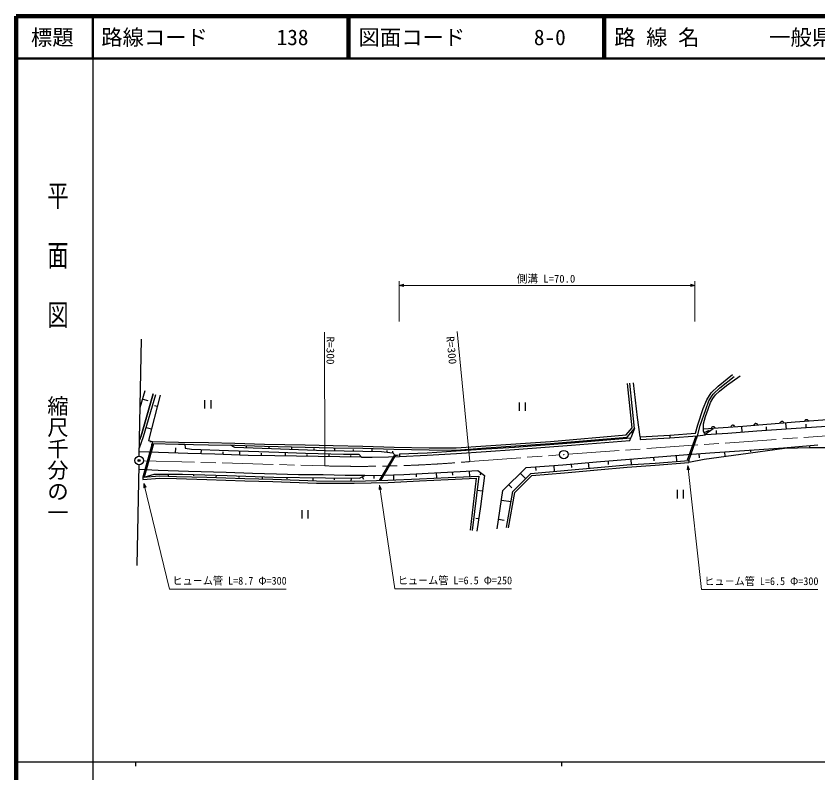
# Model space of a CAD drawing. Units: millimetres, scale not verified. Extents: x 40000 to 680000, y 20000 to 380000.
# Drawn here: x 40000 to 228187, y 202409 to 380000 of the extents above; entities that cross this region are included whole.
import ezdxf
from ezdxf.enums import TextEntityAlignment as Align

# ---------------------------------------------------------------- set-up
doc = ezdxf.new("R2010")
doc.units = ezdxf.units.MM
doc.header["$LTSCALE"] = 1000
doc.header["$PDMODE"] = 32
doc.header["$PDSIZE"] = 500
doc.linetypes.add('CHAIN', pattern=[18.5, 12, -1.5, 3.5, -1.5])
for name, color, linetype, lineweight in [('M-BGD', 7, 'Continuous', 25), ('M-BMK', 2, 'CHAIN', 13), ('M-BMK-OTRS', 5, 'Continuous', 25), ('M-BMK-SRVR', 3, 'Continuous', 25), ('M-STR-HTXT', 7, 'Continuous', 13), ('M-TTL', 2, 'Continuous', 140), ('M-TTL-BAND', 7, 'Continuous', 25), ('M-TTL-LINE', 7, 'Continuous', 50)]:
    doc.layers.add(name, color=color, linetype=linetype, lineweight=lineweight)
doc.layers.add('M-OTRS', color=6, linetype='Continuous')
doc.layers.add('M-TTL-TXT', color=7, linetype='Continuous')
doc.styles.add('@ＭＳ ゴシック', font='')
doc.styles.add('ＭＳ ゴシック', font='')
doc.styles.get('@ＭＳ ゴシック').set_extended_font_data('@MS Gothic')
doc.styles.get('ＭＳ ゴシック').set_extended_font_data('MS Gothic')

msp = doc.modelspace()

# ---------------------------------------------------------------- linework, layer by layer
at = {"layer": 'M-BGD'}
for p, q in [((204789, 293184), (208107, 295903)), ((206756, 293290), (209955, 295594)), ((184592, 283391), (183516, 293777)), ((185112, 283229), (184013, 293828)), ((185842, 285787), (184865, 293941)), ((205185, 292733), (208487, 295439)), ((69129, 288143), (70310, 292139)), ((203140, 291634), (204789, 293184)), ((203604, 291247), (205185, 292733)), ((204160, 291124), (205077, 291975)), ((205077, 291975), (206756, 293290)), ((69377, 281529), (72211, 291380)), ((72211, 291380), (69377, 281529)), ((69720, 290141), (70900, 289792)), ((69947, 281340), (72787, 291214)), ((69947, 281340), (72787, 291214)), ((73811, 291082), (71070, 280382)), ((84256, 289901), (84256, 287901)), ((85776, 287901), (85776, 289901)), ((201275, 287899), (202076, 289986)), ((202076, 289986), (203140, 291634)), ((202614, 289713), (203604, 291247)), ((202952, 289290), (203534, 290297)), ((203534, 290297), (204160, 291124)), ((73126, 288407), (72485, 288571)), ((158047, 289346), (158047, 287346)), ((159567, 287346), (159567, 289346)), ((201835, 287685), (202614, 289713)), ((202393, 287791), (202952, 289290)), ((199987, 284110), (201275, 287899)), ((200561, 283934), (201835, 287685)), ((201363, 284300), (201833, 286045)), ((201833, 286045), (202393, 287791)), ((186442, 281237), (185842, 285787)), ((201348, 283047), (201363, 284300)), ((222818, 284675), (210519, 283728)), ((213270, 284261), (213178, 284154)), ((213365, 284328), (213270, 284261)), ((213482, 284378), (213365, 284328)), ((213642, 284390), (213482, 284378)), ((213764, 284359), (213642, 284390)), ((213869, 284307), (213764, 284359)), ((213976, 284215), (213869, 284307)), ((214043, 284120), (213976, 284215)), ((219276, 284522), (219245, 284400)), ((219328, 284627), (219276, 284522)), ((219420, 284734), (219328, 284627)), ((219515, 284802), (219420, 284734)), ((219632, 284851), (219515, 284802)), ((219791, 284863), (219632, 284851)), ((219914, 284832), (219791, 284863)), ((220018, 284780), (219914, 284832)), ((220126, 284688), (220018, 284780)), ((220193, 284593), (220126, 284688)), ((220242, 284476), (220193, 284593)), ((220773, 283074), (220679, 284510)), ((233641, 285469), (222818, 284675)), ((241943, 284524), (223092, 283226)), ((225057, 284959), (225025, 284837)), ((225109, 285063), (225057, 284959)), ((225201, 285170), (225109, 285063)), ((225297, 285238), (225201, 285170)), ((225414, 285286), (225297, 285238)), ((225448, 283388), (225388, 284271)), ((225573, 285298), (225414, 285286)), ((225696, 285267), (225573, 285298)), ((225800, 285214), (225696, 285267)), ((225907, 285122), (225800, 285214)), ((225974, 285027), (225907, 285122)), ((226023, 284910), (225974, 285027)), ((71755, 283057), (70531, 283370)), ((183155, 281711), (184592, 283391)), ((183401, 281230), (185112, 283229)), ((185112, 283229), (184309, 281051)), ((199435, 282102), (199987, 284110)), ((199901, 281535), (200561, 283934)), ((210519, 283728), (201348, 283047)), ((201365, 282561), (201348, 283047)), ((201606, 282011), (201365, 282561)), ((201485, 282286), (202759, 282844)), ((201703, 281874), (203595, 283214)), ((203173, 283303), (203142, 283181)), ((203226, 283407), (203173, 283303)), ((203318, 283514), (203226, 283407)), ((203413, 283582), (203318, 283514)), ((203530, 283630), (203413, 283582)), ((203690, 283642), (203530, 283630)), ((203812, 283611), (203690, 283642)), ((203916, 283559), (203812, 283611)), ((204024, 283467), (203916, 283559)), ((204091, 283371), (204024, 283467)), ((204140, 283255), (204091, 283371)), ((204407, 281908), (204353, 282724)), ((213818, 282618), (207013, 282080)), ((207759, 283644), (207728, 283521)), ((207811, 283748), (207759, 283644)), ((207904, 283855), (207811, 283748)), ((207999, 283922), (207904, 283855)), ((208116, 283971), (207999, 283922)), ((208275, 283983), (208116, 283971)), ((208398, 283952), (208275, 283983)), ((208502, 283899), (208398, 283952)), ((208609, 283807), (208502, 283899)), ((208676, 283712), (208609, 283807)), ((208725, 283595), (208676, 283712)), ((210415, 282349), (210307, 283713)), ((213126, 284049), (213096, 283927)), ((213178, 284154), (213126, 284049)), ((223092, 283226), (213818, 282618)), ((214093, 284003), (214043, 284120)), ((216136, 282770), (216082, 283600)), ((68934, 278664), (69947, 281340)), ((68934, 278664), (69947, 281340)), ((68971, 280456), (69377, 281529)), ((69377, 281529), (68971, 280456)), ((165397, 280185), (183155, 281711)), ((165440, 279687), (183401, 281230)), ((170299, 279892), (184309, 281051)), ((170349, 279294), (184031, 280426)), ((184031, 280426), (184309, 281051)), ((184710, 282140), (184468, 282229)), ((186442, 281237), (193401, 281662)), ((186442, 281237), (186478, 280638)), ((186478, 280638), (193437, 281063)), ((193393, 281661), (199435, 282102)), ((193401, 281662), (193437, 281063)), ((193437, 281063), (199901, 281535)), ((197567, 275854), (199574, 281511)), ((197849, 275754), (199901, 281535)), ((199901, 281535), (201800, 281736)), ((201800, 281736), (201606, 282011)), ((207013, 282080), (201800, 281736)), ((71942, 279673), (69726, 271791)), ((72231, 279592), (70045, 271814)), ((71070, 280382), (71951, 280173)), ((71511, 280277), (71458, 280056)), ((71763, 277661), (71840, 279609)), ((71951, 280173), (71942, 279673)), ((71942, 279673), (78086, 279560)), ((71942, 279673), (78086, 279560)), ((71951, 280173), (78095, 280059)), ((77459, 277438), (77509, 278717)), ((78086, 279560), (85181, 279424)), ((78086, 279560), (79640, 279530)), ((78095, 280059), (85191, 279923)), ((79640, 279530), (79663, 278645)), ((79663, 278645), (81205, 278396)), ((85181, 279424), (91325, 279310)), ((85191, 279923), (91339, 279810)), ((91364, 278774), (90325, 279329)), ((90844, 279051), (90929, 279210)), ((91325, 279310), (98330, 279061)), ((91339, 279810), (98344, 279561)), ((102093, 278391), (91364, 278774)), ((94046, 278678), (94065, 279213)), ((98330, 279061), (107829, 278857)), ((98344, 279561), (107840, 279357)), ((99411, 278487), (99423, 278817)), ((104721, 278295), (104744, 278923)), ((107829, 278857), (114449, 278721)), ((107840, 279357), (114459, 279221)), ((109976, 278104), (109992, 278529)), ((114449, 278721), (121363, 278585)), ((114459, 279221), (121379, 279085)), ((114793, 277971), (114806, 278714)), ((121363, 278585), (128686, 278358)), ((121379, 279085), (128698, 278858)), ((128698, 278858), (136966, 278722)), ((136966, 278722), (143248, 278654)), ((143248, 278654), (150279, 279152)), ((143263, 278154), (150313, 278653)), ((150279, 279152), (165406, 280186)), ((150294, 278454), (156942, 278878)), ((150313, 278653), (165440, 279687)), ((156942, 278878), (170299, 279892)), ((156984, 278279), (170349, 279294)), ((209764, 277974), (220105, 278724)), ((220302, 278566), (210079, 277145)), ((217520, 278537), (217545, 278183)), ((220105, 278724), (228196, 279356)), ((226460, 278685), (220302, 278566)), ((222128, 278882), (222141, 278714)), ((226173, 279198), (226214, 278680)), ((239643, 278764), (226460, 278685)), ((80307, 277326), (68916, 277773)), ((86625, 277177), (80307, 277326)), ((81205, 278396), (89887, 278097)), ((83466, 277252), (83491, 278317)), ((94461, 276879), (86625, 277177)), ((88584, 277102), (88608, 277726)), ((89887, 278097), (101643, 277675)), ((92502, 276953), (92542, 278002)), ((100704, 276779), (94461, 276879)), ((97582, 276829), (97592, 277424)), ((121096, 276481), (100704, 276779)), ((101643, 277675), (107937, 277451)), ((112604, 278008), (102093, 278391)), ((103253, 276742), (103266, 277617)), ((107937, 277451), (116867, 277227)), ((108351, 276667), (108358, 277131)), ((125742, 277789), (112604, 278008)), ((113449, 276593), (113459, 277312)), ((116867, 277227), (120474, 277177)), ((118547, 276518), (118553, 276929)), ((119173, 277898), (119180, 278336)), ((120474, 277177), (121096, 276481)), ((123552, 277825), (123564, 278517)), ((128799, 277064), (125236, 271032)), ((129014, 276937), (125532, 271041)), ((128369, 277460), (125742, 277789)), ((127056, 277625), (127114, 278093)), ((127384, 276584), (130021, 276675)), ((128459, 277686), (128455, 277878)), ((128511, 277458), (128459, 277686)), ((128624, 277259), (128511, 277458)), ((128749, 277126), (128624, 277259)), ((128686, 278358), (136960, 278222)), ((128844, 277053), (128749, 277126)), ((129006, 276968), (128844, 277053)), ((129227, 276912), (129006, 276968)), ((129419, 276917), (129227, 276912)), ((129648, 276969), (129419, 276917)), ((129997, 277275), (136454, 277534)), ((129997, 277275), (130021, 276675)), ((130021, 276675), (136485, 276935)), ((136454, 277534), (143307, 277958)), ((136485, 276935), (143349, 277359)), ((136960, 278222), (143263, 278154)), ((143307, 277958), (150294, 278454)), ((143349, 277359), (150332, 277855)), ((150332, 277855), (156984, 278279)), ((176255, 275420), (197577, 277128)), ((194912, 276915), (195023, 275521)), ((197577, 277128), (202817, 277540)), ((200197, 277334), (200272, 276374)), ((210079, 277145), (201475, 275961)), ((202817, 277540), (209764, 277974)), ((206290, 277757), (206360, 276633)), ((212349, 278162), (212379, 277745)), ((121096, 276481), (123552, 276530)), ((123552, 276530), (127384, 276584)), ((168322, 274704), (176255, 275420)), ((170305, 274883), (170380, 274053)), ((174272, 275241), (174397, 273859)), ((178921, 275634), (178986, 274819)), ((183368, 274664), (189983, 275106)), ((184251, 276061), (184358, 274730)), ((189581, 276488), (189649, 275647)), ((189983, 275106), (197849, 275754)), ((190021, 274607), (197890, 275256)), ((197849, 275754), (197890, 275256)), ((201475, 275961), (197890, 275256)), ((73375, 273355), (68826, 273609)), ((80468, 273139), (73375, 273355)), ((89349, 272923), (80468, 273139)), ((95506, 272671), (89349, 272923)), ((136720, 272779), (144245, 273103)), ((142364, 273022), (142395, 272291)), ((144245, 273103), (148385, 273391)), ((146315, 273247), (146403, 271977)), ((148385, 273391), (149933, 272203)), ((154273, 268699), (159727, 274043)), ((159727, 274043), (168322, 274704)), ((160843, 272673), (168624, 273337)), ((161876, 274208), (161942, 273346)), ((166173, 274539), (166281, 273137)), ((168624, 273337), (176436, 274044)), ((168670, 272839), (176480, 273546)), ((176436, 274044), (183368, 274664)), ((176480, 273546), (183407, 274165)), ((183407, 274165), (190021, 274607)), ((69726, 271791), (73753, 272085)), ((69726, 271791), (69763, 271292)), ((69763, 271292), (73764, 271585)), ((70045, 271814), (72423, 272479)), ((71234, 272147), (71274, 272002)), ((72423, 272479), (79047, 272534)), ((73753, 272085), (77692, 271970)), ((73764, 271585), (77679, 271470)), ((75735, 272506), (75739, 272027)), ((77679, 271470), (84782, 271279)), ((77692, 271970), (84799, 271779)), ((79047, 272534), (89557, 272205)), ((81675, 272451), (81663, 272099)), ((84782, 271279), (93668, 270974)), ((84799, 271779), (93681, 271474)), ((86930, 272287), (86912, 271706)), ((89557, 272205), (100506, 271822)), ((92294, 272109), (92282, 271757)), ((93681, 271474), (100273, 271302)), ((101159, 272527), (95506, 272671)), ((97769, 271918), (97749, 271367)), ((100273, 271302), (110533, 270939)), ((100506, 271822), (112658, 271658)), ((106271, 272383), (101159, 272527)), ((103544, 271781), (103539, 271424)), ((112093, 272347), (106271, 272383)), ((109620, 271699), (109610, 270972)), ((117206, 272167), (112093, 272347)), ((112658, 271658), (120596, 271548)), ((114643, 271630), (114637, 271194)), ((121814, 272203), (117206, 272167)), ((118612, 271576), (118602, 270869)), ((119377, 270863), (127276, 271092)), ((120596, 271548), (121814, 272203)), ((121205, 271876), (121510, 271309)), ((121814, 272203), (126063, 272275)), ((123939, 272239), (123951, 271493)), ((126063, 272275), (131031, 272419)), ((127276, 271092), (134680, 271435)), ((128547, 272347), (128582, 271152)), ((131031, 272419), (136720, 272779)), ((133876, 272599), (133921, 271880)), ((134680, 271435), (141403, 271760)), ((134704, 270936), (141425, 271260)), ((138601, 272860), (138654, 271627)), ((141403, 271760), (148573, 272072)), ((141425, 271260), (148006, 271547)), ((148006, 271547), (146536, 259364)), ((148573, 272072), (147032, 259304)), ((149159, 272797), (148805, 272335)), ((149933, 272203), (148997, 264894)), ((156562, 268455), (160843, 272673)), ((157027, 268211), (161065, 272190)), ((158363, 272707), (159598, 271447)), ((161065, 272190), (168670, 272839)), ((93668, 270974), (100255, 270802)), ((100255, 270802), (110522, 270439)), ((110522, 270439), (119382, 270363)), ((110533, 270939), (119377, 270863)), ((119382, 270363), (127295, 270592)), ((127295, 270592), (134704, 270936)), ((155636, 270035), (156382, 269274)), ((149465, 268549), (148168, 268715)), ((152895, 259663), (154273, 268699)), ((155090, 259985), (156562, 268455)), ((155583, 259899), (157027, 268211)), ((195129, 268817), (195129, 266817)), ((196649, 266817), (196649, 268817)), ((153928, 266440), (156153, 266101)), ((107053, 264101), (107053, 262101)), ((108573, 262101), (108573, 264101)), ((148997, 264894), (148169, 259134)), ((148583, 262014), (147862, 262118)), ((153240, 261922), (154518, 261727))]:
    msp.add_line(p, q, dxfattribs=at)
at = {"layer": 'M-BMK'}
for p, q in [((169538, 277174), (267430, 284206)), ((146500, 275466), (167544, 277029)), ((69873, 275673), (112471, 274454))]:
    msp.add_line(p, q, dxfattribs=at)
msp.add_arc((120583, 574344), 300000, 268.45059, 274.9559, dxfattribs=at)
at = {"layer": 'M-BMK-OTRS'}
for p, q in [((68894, 276701), (69459, 304168)), ((68851, 274702), (68323, 251068))]:
    msp.add_line(p, q, dxfattribs=at)
at = {"layer": 'M-BMK-SRVR'}
for centre, radius in [((68873, 275702), 1000), ((168541, 277103), 1000), ((168541, 277103), 40), ((68873, 275702), 40)]:
    msp.add_circle(centre, radius, dxfattribs=at)
at = {"layer": 'M-OTRS'}
msp.add_point((68873, 275702), dxfattribs=at)
at = {"layer": 'M-STR-HTXT'}
for p, q in [((129912, 308323), (129912, 317811)), ((129912, 316811), (130912, 317091)), ((130912, 316531), (129912, 316811)), ((129912, 316811), (199321, 316811)), ((130192, 316811), (130872, 317011)), ((130872, 316611), (130192, 316811)), ((130352, 316811), (130832, 316931)), ((130832, 316691), (130352, 316811)), ((130592, 316811), (130792, 316851)), ((130792, 316771), (130592, 316811)), ((130792, 316851), (130792, 316771)), ((130832, 316931), (130832, 316691)), ((130872, 317011), (130872, 316611)), ((130912, 317091), (130912, 316531)), ((198321, 316531), (198321, 317091)), ((198321, 317091), (199321, 316811)), ((199321, 316811), (198321, 316531)), ((198361, 316611), (198361, 317011)), ((198361, 317011), (199041, 316811)), ((199041, 316811), (198361, 316611)), ((198401, 316691), (198401, 316931)), ((198401, 316931), (198881, 316811)), ((198881, 316811), (198401, 316691)), ((198441, 316771), (198441, 316851)), ((198441, 316851), (198641, 316811)), ((198641, 316811), (198441, 316771)), ((199321, 317811), (199321, 308323)), ((112471, 274454), (112352, 305829)), ((143533, 306024), (146500, 275466)), ((197513, 273543), (197684, 274568)), ((198070, 273604), (197513, 273543)), ((197589, 273592), (197715, 274289)), ((197986, 273635), (197589, 273592)), ((197664, 273640), (197732, 274130)), ((197903, 273666), (197664, 273640)), ((197684, 274568), (198070, 273604)), ((197684, 274568), (200828, 245440)), ((197715, 274289), (197986, 273635)), ((197732, 274130), (197903, 273666)), ((197739, 273689), (197757, 273892)), ((197819, 273697), (197739, 273689)), ((197757, 273892), (197819, 273697)), ((69990, 269311), (70026, 270349)), ((70534, 269443), (69990, 269311)), ((70026, 270349), (70534, 269443)), ((70026, 270349), (76040, 245542)), ((70058, 269369), (70092, 270077)), ((70447, 269463), (70058, 269369)), ((70092, 270077), (70447, 269463)), ((70126, 269427), (70130, 269922)), ((70359, 269483), (70126, 269427)), ((70130, 269922), (70359, 269483)), ((70186, 269688), (70272, 269504)), ((70194, 269485), (70186, 269688)), ((70272, 269504), (70194, 269485)), ((125192, 268914), (125322, 269944)), ((125265, 268965), (125363, 269667)), ((125322, 269944), (125746, 268996)), ((125322, 269944), (128928, 245625)), ((125338, 269017), (125386, 269509)), ((125363, 269667), (125660, 269024)), ((125386, 269509), (125575, 269052)), ((125411, 269068), (125422, 269272)), ((125422, 269272), (125490, 269080)), ((125746, 268996), (125192, 268914)), ((125660, 269024), (125265, 268965)), ((125575, 269052), (125338, 269017)), ((125490, 269080), (125411, 269068)), ((76040, 245542), (103390, 245542)), ((128928, 245625), (156278, 245625)), ((200828, 245440), (228178, 245440))]:
    msp.add_line(p, q, dxfattribs=at)
at = {"layer": 'M-TTL'}
for p, q in [((40000, 380000), (40000, 20000)), ((680000, 380000), (40000, 380000))]:
    msp.add_line(p, q, dxfattribs=at)
at = {"layer": 'M-TTL-BAND'}
for p, q in [((58000, 370000), (58000, 20000)), ((40000, 205000), (579000, 205000)), ((68000, 205000), (68000, 204000)), ((168000, 205000), (168000, 204000))]:
    msp.add_line(p, q, dxfattribs=at)
at = {"layer": 'M-TTL-LINE'}
for p, q in [((58000, 380000), (58000, 370000)), ((117750, 380000), (117750, 370000)), ((118250, 380000), (118250, 370000)), ((177750, 380000), (177750, 370000)), ((178250, 380000), (178250, 370000)), ((40000, 370000), (680000, 370000))]:
    msp.add_line(p, q, dxfattribs=at)

# ---------------------------------------------------------------- texts
at = {"layer": 'M-STR-HTXT', "style": 'ＭＳ ゴシック'}
msp.add_text('側溝 L=70.0', height=1833, dxfattribs=at).set_placement((157499, 316900), align=Align.BOTTOM_LEFT)
at = {"layer": 'M-STR-HTXT', "style": 'ＭＳ ゴシック', "width": 1.05}
for rotation, p in [(270, (112317, 304786)), (275.4, (140434, 304698))]:
    msp.add_text('R=300', height=1833, rotation=rotation, dxfattribs=at).set_placement(p, align=Align.BOTTOM_LEFT)
at = {"layer": 'M-STR-HTXT', "style": 'ＭＳ ゴシック', "width": 0.95}
for s, p in [('ヒュ－ム管 L=8.7 Φ=300', (76707, 246042)), ('ヒュ－ム管 L=6.5 Φ=250', (129595, 246125)), ('ヒュ－ム管 L=6.5 Φ=300', (201495, 245940))]:
    msp.add_text(s, height=1833, dxfattribs=at).set_placement(p, align=Align.BOTTOM_LEFT)
at = {"layer": 'M-TTL-BAND', "style": '@ＭＳ ゴシック', "width": 1.4}
msp.add_text('平  面  図', height=3666, rotation=270, dxfattribs=at).set_placement((49777, 306475), align=Align.MIDDLE_RIGHT)
at = {"layer": 'M-TTL-BAND', "style": '@ＭＳ ゴシック'}
msp.add_text('縮尺千分の一', height=3666, rotation=270, dxfattribs=at).set_placement((49777, 261030), align=Align.MIDDLE_RIGHT)
at = {"layer": 'M-TTL-TXT', "style": 'ＭＳ ゴシック'}
msp.add_text('標題', height=3666, dxfattribs=at).set_placement((48500, 375000), align=Align.MIDDLE_CENTER)
for s, p in [('路線コード', (60000, 375000)), ('138', (101142, 375000)), ('図面コード', (120380, 375000)), ('8-0', (161521, 375000)), ('路 線 名', (180380, 375000)), ('一般県道周東田布施線', (216734, 375000))]:
    msp.add_text(s, height=3666, dxfattribs=at).set_placement(p, align=Align.MIDDLE_LEFT)

doc.saveas('drawing.dxf')
